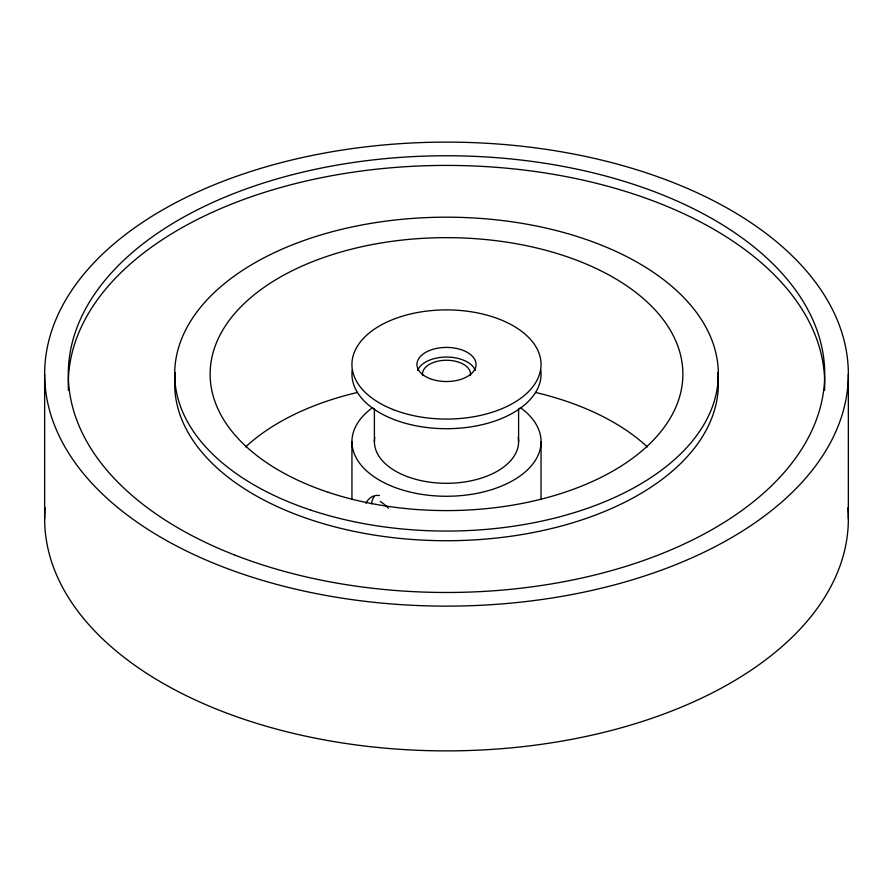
<?xml version="1.0" encoding="UTF-8"?>
<svg xmlns="http://www.w3.org/2000/svg" width="893" height="893" viewBox="0 0 893 893"><rect width="100%" height="100%" fill="white"/><g stroke="black" fill="none" stroke-linecap="round" stroke-linejoin="round"><path stroke-width="1.34" d="M848.35 374.122A401.85 232.001 0 0 1 245.575 575.047A401.85 232.001 0 0 1 245.575 173.197A401.85 232.001 0 0 1 848.35 374.122L848.35 518.878M541.058 441.678L541.058 499.578M518.599 408.592L518.599 441.678M374.401 408.592L374.401 441.678M351.942 441.678L351.942 499.578M44.65 374.122L44.65 518.878M245.642 446.924A236.377 136.473 0 0 1 357.345 392.485M535.655 392.485A236.377 136.473 0 0 1 647.358 446.924M68.46 390.263A378.208 218.361 0 0 1 446.5 165.417A378.208 218.361 0 0 1 824.54 390.263M717.648 372.582A271.84 156.945 0 0 1 446.5 540.723A271.84 156.945 0 0 1 175.352 372.582M847.892 507.838A401.85 232.001 0 0 1 446.5 750.879A401.85 232.001 0 0 1 45.108 507.838M540.812 370.227A94.558 54.585 0 0 1 446.5 428.707A94.558 54.585 0 0 1 352.188 370.227M417.623 370.495A29.547 17.056 0 0 1 446.5 357.066A29.547 17.056 0 0 1 475.377 370.495M520.206 407.487A94.558 54.585 0 0 1 510.896 481.651A94.558 54.585 0 0 1 382.104 481.651A94.558 54.585 0 0 1 372.794 407.487M365.918 503.295A23.475 16.509 73.7 0 1 379.402 495.537M380.251 501.408A23.464 9.89 48.8 0 1 388.455 508.251M422.601 375.551A24.033 13.875 0 0 1 446.5 360.247A24.033 13.875 0 0 1 470.399 375.551M518.208 437.38A72.099 41.625 0 0 1 446.5 483.303A72.099 41.625 0 0 1 374.792 437.38M371.678 503.875A22.459 12.96 60 0 1 374.156 496.709M310.585 510.037A271.84 156.945 0 0 0 718.34 374.122A271.84 156.945 0 0 0 310.585 238.208A271.84 156.945 0 0 0 310.585 510.037M328.311 492.311A236.377 136.473 0 0 0 682.877 374.122A236.377 136.473 0 0 0 328.311 255.934A236.377 136.473 0 0 0 328.311 492.311M234.513 554.955A378.208 218.361 0 0 0 823.748 389.705A378.208 218.361 0 0 0 281.239 177.707A378.208 218.361 0 0 0 234.513 554.955M393.5 409.686A94.558 54.585 0 0 0 540.812 368.363A94.558 54.585 0 0 0 405.188 315.374A94.558 54.585 0 0 0 393.5 409.686M429.935 378.599A29.547 17.056 0 0 0 475.969 365.695A29.547 17.056 0 0 0 433.585 349.13A29.547 17.056 0 0 0 429.935 378.599"/></g></svg>
